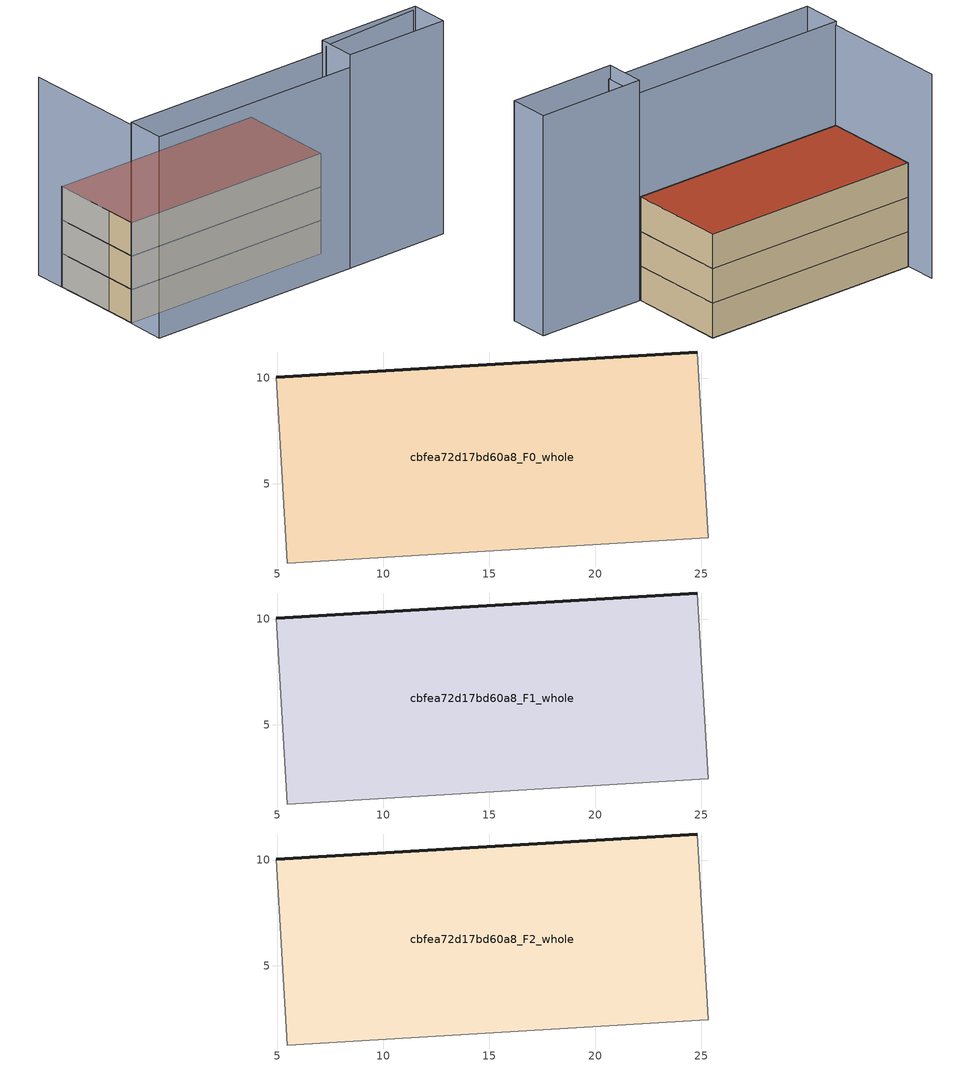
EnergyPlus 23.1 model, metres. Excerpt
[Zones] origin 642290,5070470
cbfea72d17bd60a8_F0_whole
 floor ground (EU_floor_Construction): 25.33,2.46 24.81,11.23 4.94,10.04 5.46,1.27 z0
 wall outside (EU_wall_Construction): 4.94,10.04 24.81,11.23 z0:3
 wall adiabatic (EU_wall_Construction): 24.81,11.23 25.33,2.46 5.46,1.27 4.94,10.04 z0:3
cbfea72d17bd60a8_F1_whole
 floor to cbfea72d17bd60a8_F0_whole (EU_floor_Construction): 25.33,2.46 24.81,11.23 4.94,10.04 5.46,1.27 z3
 wall outside (EU_wall_Construction): 4.94,10.04 24.81,11.23 z3:6
 wall adiabatic (EU_wall_Construction): 24.81,11.23 25.33,2.46 5.46,1.27 4.94,10.04 z3:6
cbfea72d17bd60a8_F2_whole
 floor to cbfea72d17bd60a8_F1_whole (EU_floor_Construction): 25.33,2.46 24.81,11.23 4.94,10.04 5.46,1.27 z6
 wall outside (EU_wall_Construction): 4.94,10.04 24.81,11.23 z6:9
 wall adiabatic (EU_wall_Construction): 24.81,11.23 25.33,2.46 5.46,1.27 4.94,10.04 z6:9
 roof outside (EU_roof_Construction): 24.81,11.23 25.33,2.46 5.46,1.27 4.94,10.04 z9
shading: 5.39,1.24 25.6,2.44 / 25.6,2.44 25.81,-1.07 / 25.81,-1.07 5.6,-2.28 / 5.6,-2.28 5.39,1.24 z0:18; 35.43,-0.46 25.63,-1.08 / 25.63,-1.08 25.41,2.43 / 25.41,2.43 35.21,3.05 / 35.21,3.05 35.43,-0.46 z0:19.1; 4.71,12.85 5.48,1.24 z0:17.7; 35.01,3.03 25.47,1.92 z0:18.8
[Building]
EU S2 Campaign: North Axis=0; Terrain=City; Solar Distribution=FullExterior
[Site:Location]
Lyon-Bron: Latitude=45.75; Longitude=5; Time Zone=1; Elevation=198
[SizingPeriod:WeatherFileDays]
AnnualSizingPeriod: Begin Month=1; Begin Day of Month=1; End Month=12; End Day of Month=31; Day of Week for Start Day=Monday; Use Weather File Daylight Saving Period=No; Use Weather File Rain and Snow Indicators=No
[MATERIAL]
EU_InternalMass_Material: Roughness=MediumRough; Thickness=0.1; Conductivity=1; Density=1800; Specific Heat=900; Thermal Absorptance=0.9; Solar Absorptance=0.7; Visible Absorptance=0.7
[MATERIAL:NOMASS] Roughness=MediumRough; Thermal Absorptance=0.9; Solar Absorptance=0.7; Visible Absorptance=0.7
Name | Thermal Resistance
EU_wall_NoMass | 2.09208
EU_roof_NoMass | 1.38566
EU_floor_NoMass | 1.54632
[CONSTRUCTION]
EU_wall_Construction: EU_wall_NoMass
EU_roof_Construction: EU_roof_NoMass
EU_floor_Construction: EU_floor_NoMass
EU_InternalMass_Construction: EU_InternalMass_Material
[ZONE] Type=1; Multiplier=1; Ceiling Height=autocalculate; Volume=524.856; Floor Area=autocalculate; Part of Total Floor Area=Yes
cbfea72d17bd60a8_F0_whole; cbfea72d17bd60a8_F1_whole; cbfea72d17bd60a8_F2_whole
[INTERNALMASS] Construction=EU_InternalMass_Construction; Surface Area=174.952
Name | Zone or ZoneList
cbfea72d17bd60a8_F0_whole_EU_InternalMass | cbfea72d17bd60a8_F0_whole
cbfea72d17bd60a8_F1_whole_EU_InternalMass | cbfea72d17bd60a8_F1_whole
cbfea72d17bd60a8_F2_whole_EU_InternalMass | cbfea72d17bd60a8_F2_whole
[OTHEREQUIPMENT] Fuel Type=Electricity; Design Level Calculation Method=Watts/Area; Power per Zone Floor Area=1; Fraction Latent=0; Fraction Radiant=0; Fraction Lost=0; Carbon Dioxide Generation Rate=0; EndUse Subcategory=EU_Step8_InternalGains
Name | Zone or ZoneList or Space or SpaceList | Schedule
EU_Step8_InternalGain_cbfea72d17bd60a8_F0_whole_f000 | cbfea72d17bd60a8_F0_whole | EU_Step8_GainSchedule_cbfea72d17bd60a8_F0_whole_f000
EU_Step8_InternalGain_cbfea72d17bd60a8_F1_whole_f000 | cbfea72d17bd60a8_F1_whole | EU_Step8_GainSchedule_cbfea72d17bd60a8_F1_whole_f000
EU_Step8_InternalGain_cbfea72d17bd60a8_F2_whole_f000 | cbfea72d17bd60a8_F2_whole | EU_Step8_GainSchedule_cbfea72d17bd60a8_F2_whole_f000
[ZONEVENTILATION:DESIGNFLOWRATE] Schedule=EU_AlwaysOn; Design Flow Rate Calculation Method=AirChanges/Hour; Air Changes per Hour=0.562345; Ventilation Type=Natural; Fan Pressure Rise=0; Fan Total Efficiency=1; Constant Term Coefficient=1; Temperature Term Coefficient=0; Velocity Term Coefficient=0; Velocity Squared Term Coefficient=0; Minimum Indoor Temperature=-100; Maximum Indoor Temperature=100; Delta Temperature=-100; Minimum Outdoor Temperature=-100; Maximum Outdoor Temperature=100; Maximum Wind Speed=40
Name | Zone or ZoneList or Space or SpaceList
EU_ConstantAir_cbfea72d17bd60a8_F0_whole | cbfea72d17bd60a8_F0_whole
EU_ConstantAir_cbfea72d17bd60a8_F1_whole | cbfea72d17bd60a8_F1_whole
EU_ConstantAir_cbfea72d17bd60a8_F2_whole | cbfea72d17bd60a8_F2_whole
[HVACTEMPLATE:THERMOSTAT] Constant Heating Setpoint=20; Constant Cooling Setpoint=50
EU_HeatOnly_cbfea72d17bd60a8_F0_whole; EU_HeatOnly_cbfea72d17bd60a8_F1_whole; EU_HeatOnly_cbfea72d17bd60a8_F2_whole
[HVACTEMPLATE:ZONE:IDEALLOADSAIRSYSTEM] System Availability Schedule=EU_AlwaysOn; Maximum Heating Supply Air Temperature=50; Minimum Cooling Supply Air Temperature=13; Maximum Heating Supply Air Humidity Ratio=0.0156; Minimum Cooling Supply Air Humidity Ratio=0.0077; Heating Limit=NoLimit; Cooling Limit=NoLimit; Heating Availability Schedule=EU_AlwaysOn; Cooling Availability Schedule=EU_CoolingOff; Dehumidification Control Type=ConstantSensibleHeatRatio; Cooling Sensible Heat Ratio=0.7; Dehumidification Setpoint=60; Humidification Control Type=None; Humidification Setpoint=30; Outdoor Air Method=None; Outdoor Air Flow Rate per Person=0.00944; Outdoor Air Flow Rate per Zone Floor Area=0; Outdoor Air Flow Rate per Zone=0; Demand Controlled Ventilation Type=None; Outdoor Air Economizer Type=NoEconomizer; Heat Recovery Type=None; Sensible Heat Recovery Effectiveness=0.7; Latent Heat Recovery Effectiveness=0.65
Name | Template Thermostat
cbfea72d17bd60a8_F0_whole | EU_HeatOnly_cbfea72d17bd60a8_F0_whole
cbfea72d17bd60a8_F1_whole | EU_HeatOnly_cbfea72d17bd60a8_F1_whole
cbfea72d17bd60a8_F2_whole | EU_HeatOnly_cbfea72d17bd60a8_F2_whole
[SIZING:ZONE] Zone Cooling Design Supply Air Temperature Input Method=SupplyAirTemperature; Zone Cooling Design Supply Air Temperature=13; Zone Heating Design Supply Air Temperature Input Method=SupplyAirTemperature; Zone Heating Design Supply Air Temperature=50; Zone Cooling Design Supply Air Humidity Ratio=0.008; Zone Heating Design Supply Air Humidity Ratio=0.008; Cooling Design Air Flow Method=DesignDay; Cooling Design Air Flow Rate=0; Cooling Minimum Air Flow per Zone Floor Area=0.000762; Cooling Minimum Air Flow=0; Cooling Minimum Air Flow Fraction=0.2; Heating Design Air Flow Method=DesignDay; Heating Design Air Flow Rate=0; Heating Maximum Air Flow per Zone Floor Area=0.002032; Heating Maximum Air Flow=0.141576; Heating Maximum Air Flow Fraction=0.3; Account for Dedicated Outdoor Air System=No; Dedicated Outdoor Air System Control Strategy=NeutralSupplyAir; Dedicated Outdoor Air Low Setpoint Temperature for Design=autosize; Dedicated Outdoor Air High Setpoint Temperature for Design=autosize; Zone Load Sizing Method=Sensible Load Only No Latent Load; Zone Latent Cooling Design Supply Air Humidity Ratio Input Method=HumidityRatioDifference; Zone Cooling Design Supply Air Humidity Ratio Difference=0.005; Zone Latent Heating Design Supply Air Humidity Ratio Input Method=HumidityRatioDifference; Zone Humidification Design Supply Air Humidity Ratio Difference=0.005
cbfea72d17bd60a8_F0_whole; cbfea72d17bd60a8_F1_whole; cbfea72d17bd60a8_F2_whole
[SCHEDULE:CONSTANT]
Name | Hourly Value
EU_AlwaysOn | 1
EU_CoolingOff | 0
[SCHEDULE:FILE] Column Number=1; Rows to Skip at Top=0; Number of Hours of Data=8760; Column Separator=Comma; Interpolate to Timestep=No; Minutes per Item=60; Adjust Schedule for Daylight Savings=Yes
Name | File
EU_Step8_GainSchedule_cbfea72d17bd60a8_F0_whole_f000 | ../../schedules/cbfea72d17bd60a8/cbfea72d17bd60a8_F0_whole_f000_gain.csv
EU_Step8_GainSchedule_cbfea72d17bd60a8_F1_whole_f000 | ../../schedules/cbfea72d17bd60a8/cbfea72d17bd60a8_F1_whole_f000_gain.csv
EU_Step8_GainSchedule_cbfea72d17bd60a8_F2_whole_f000 | ../../schedules/cbfea72d17bd60a8/cbfea72d17bd60a8_F2_whole_f000_gain.csv
